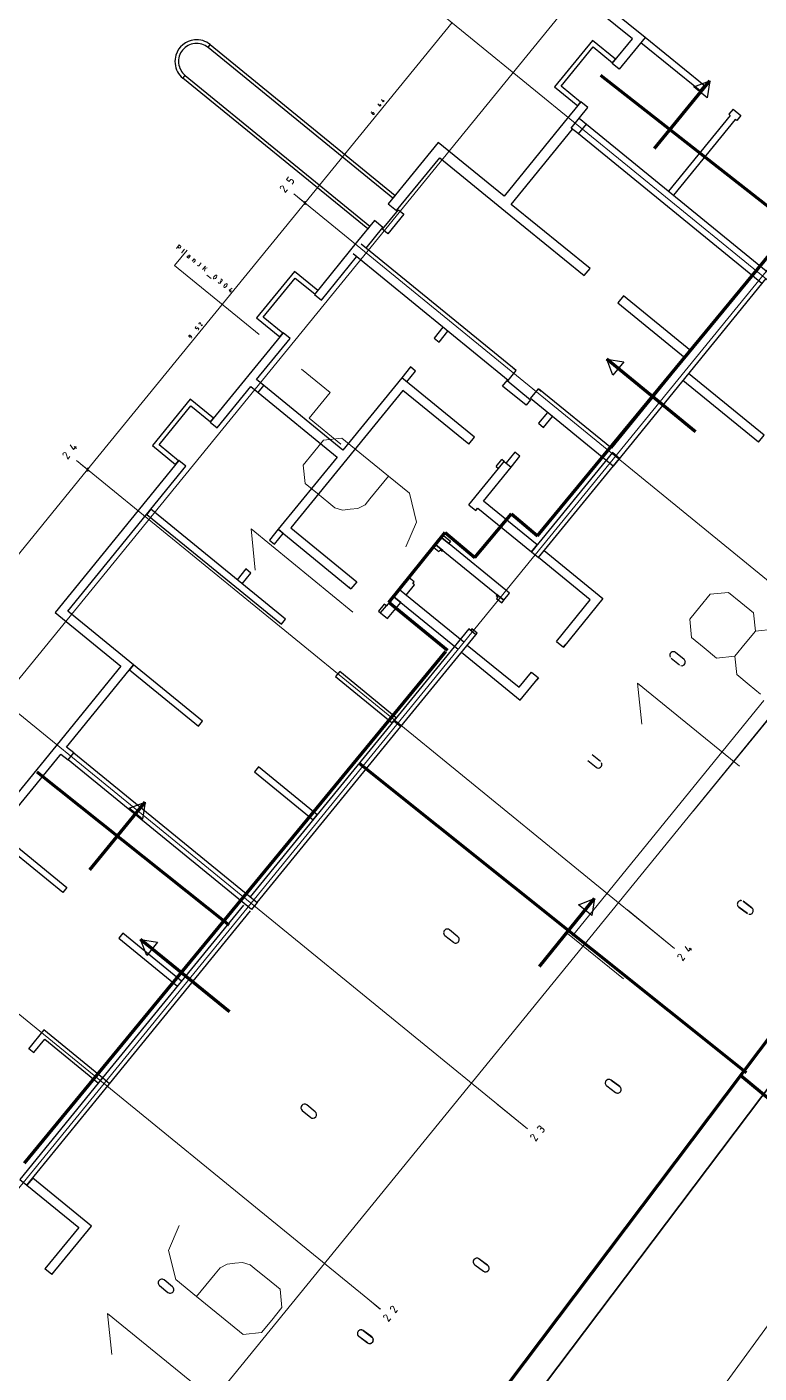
# Model space of a CAD drawing. Header units: metres. Extents: x 2680825 to 2680948, y 1252357 to 1252484.
# Drawn here: x 2680874.82 to 2680895.08, y 1252425.84 to 1252463.07 of the extents above; entities that cross this region are included whole.
import ezdxf

# ---------------------------------------------------------------- set-up
doc = ezdxf.new("R2010")
doc.units = ezdxf.units.M
doc.layers.add('0_BemassungAdo', color=5, linetype='Continuous', lineweight=0)
doc.layers.add('Bemaßung', color=7, linetype='Continuous', lineweight=13)
doc.layers.add('etappierung', color=7, linetype='Continuous')
doc.layers.add('geometrie', color=7, linetype='Continuous')
doc.layers.get('0_BemassungAdo').off()

# ---------------------------------------------------------------- blocks, each defined once
blk = doc.blocks.new('asdölkfasdiouhqreq')
at = {"layer": 'Bemaßung'}
for p, q in [((84.61, 70.544), (84.734, 70.544)), ((84.665, 70.51), (84.665, 70.544)), ((84.665, 70.491), (84.665, 70.51)), ((84.681, 70.476), (84.665, 70.491)), ((84.7, 70.476), (84.681, 70.476)), ((84.719, 70.476), (84.7, 70.476)), ((84.734, 70.491), (84.719, 70.476)), ((84.734, 70.544), (84.734, 70.51)), ((84.734, 70.51), (84.734, 70.491)), ((84.612, 70.352), (84.61, 70.348)), ((84.61, 70.348), (84.61, 70.345)), ((84.61, 70.163), (84.62, 70.173)), ((84.61, 70.152), (84.61, 70.163)), ((84.61, 70.118), (84.61, 70.152)), ((84.672, 70.118), (84.61, 70.118)), ((84.614, 70.354), (84.612, 70.352)), ((84.617, 70.357), (84.614, 70.354)), ((84.62, 70.358), (84.617, 70.357)), ((84.624, 70.358), (84.62, 70.358)), ((84.62, 70.173), (84.631, 70.173)), ((84.734, 70.358), (84.624, 70.358)), ((84.631, 70.173), (84.642, 70.173)), ((84.642, 70.173), (84.652, 70.163)), ((84.652, 70.163), (84.652, 70.152)), ((84.652, 70.152), (84.652, 70.118)), ((84.678, 70.118), (84.672, 70.118)), ((84.683, 70.12), (84.678, 70.118)), ((84.687, 70.124), (84.683, 70.12)), ((84.691, 70.127), (84.687, 70.124)), ((84.693, 70.133), (84.691, 70.127)), ((84.693, 70.166), (84.693, 70.138)), ((84.693, 70.138), (84.693, 70.133)), ((84.61, 69.987), (84.693, 69.987)), ((84.672, 69.932), (84.61, 69.932)), ((84.61, 69.801), (84.61, 69.787)), ((84.61, 69.787), (84.61, 69.78)), ((84.61, 69.78), (84.613, 69.773)), ((84.613, 69.773), (84.618, 69.768)), ((84.618, 69.768), (84.623, 69.762)), ((84.623, 69.762), (84.63, 69.76)), ((84.63, 69.76), (84.638, 69.76)), ((84.638, 69.76), (84.734, 69.76)), ((84.678, 69.932), (84.672, 69.932)), ((84.683, 69.934), (84.678, 69.932)), ((84.687, 69.938), (84.683, 69.934)), ((84.691, 69.942), (84.687, 69.938)), ((84.693, 69.947), (84.691, 69.942)), ((84.693, 69.987), (84.693, 69.952)), ((84.693, 69.952), (84.693, 69.947)), ((78.196, 69.357), (78.202, 69.368)), ((78.28, 69.324), (78.196, 69.189)), ((78.202, 69.368), (78.215, 69.39)), ((78.215, 69.39), (78.242, 69.397)), ((78.242, 69.397), (78.263, 69.385)), ((78.263, 69.385), (78.285, 69.372)), ((78.292, 69.345), (78.28, 69.324)), ((78.285, 69.372), (78.292, 69.345)), ((78.543, 69.391), (78.498, 69.234)), ((78.577, 69.279), (78.577, 69.189)), ((84.569, 69.429), (84.569, 69.278)), ((84.61, 69.615), (84.734, 69.615)), ((84.61, 69.546), (84.687, 69.589)), ((84.652, 69.248), (84.617, 69.23)), ((84.693, 69.248), (84.652, 69.248)), ((84.734, 69.546), (84.658, 69.615)), ((84.727, 69.23), (84.693, 69.248)), ((87.712, 69.357), (87.718, 69.368)), ((87.795, 69.323), (87.712, 69.189)), ((87.718, 69.368), (87.73, 69.39)), ((87.73, 69.39), (87.758, 69.397)), ((87.758, 69.397), (87.779, 69.385)), ((87.779, 69.385), (87.8, 69.372)), ((87.808, 69.345), (87.795, 69.323)), ((87.8, 69.372), (87.808, 69.345)), ((88.103, 69.391), (88.014, 69.391)), ((88.014, 69.391), (88.014, 69.301)), ((88.014, 69.301), (88.059, 69.301)), ((88.059, 69.301), (88.071, 69.301)), ((88.071, 69.301), (88.082, 69.296)), ((88.082, 69.296), (88.09, 69.288)), ((88.09, 69.288), (88.099, 69.28)), ((88.099, 69.28), (88.103, 69.268)), ((88.103, 69.268), (88.103, 69.256)), ((88.103, 69.256), (88.103, 69.234)), ((78.196, 69.189), (78.286, 69.189)), ((78.498, 69.234), (78.61, 69.234)), ((84.613, 69.226), (84.61, 69.221)), ((84.61, 69.221), (84.61, 69.216)), ((84.61, 69.216), (84.61, 69.21)), ((84.61, 69.21), (84.613, 69.205)), ((84.61, 69.03), (84.61, 69.057)), ((84.61, 69.023), (84.61, 69.03)), ((84.613, 69.016), (84.61, 69.023)), ((84.617, 69.23), (84.613, 69.226)), ((84.613, 69.205), (84.617, 69.202)), ((84.618, 69.01), (84.613, 69.016)), ((84.617, 69.202), (84.652, 69.184)), ((84.652, 68.876), (84.617, 68.858)), ((84.623, 69.005), (84.618, 69.01)), ((84.63, 69.002), (84.623, 69.005)), ((84.638, 69.002), (84.63, 69.002)), ((84.652, 69.002), (84.638, 69.002)), ((84.652, 69.184), (84.693, 69.184)), ((84.659, 69.002), (84.652, 69.002)), ((84.693, 68.876), (84.652, 68.876)), ((84.666, 69.005), (84.659, 69.002)), ((84.671, 69.01), (84.666, 69.005)), ((84.676, 69.016), (84.671, 69.01)), ((84.679, 69.023), (84.676, 69.016)), ((84.679, 69.044), (84.679, 69.03)), ((84.679, 69.015), (84.679, 69.03)), ((84.679, 69.03), (84.679, 69.023)), ((84.691, 69.002), (84.679, 69.015)), ((84.707, 69.002), (84.691, 69.002)), ((84.693, 69.184), (84.727, 69.202)), ((84.727, 68.858), (84.693, 68.876)), ((84.722, 69.002), (84.707, 69.002)), ((84.734, 69.015), (84.722, 69.002)), ((84.732, 69.226), (84.727, 69.23)), ((84.727, 69.202), (84.732, 69.205)), ((84.734, 69.221), (84.732, 69.226)), ((84.732, 69.205), (84.734, 69.21)), ((84.734, 69.216), (84.734, 69.221)), ((84.734, 69.21), (84.734, 69.216)), ((84.734, 69.057), (84.734, 69.03)), ((84.734, 69.03), (84.734, 69.015)), ((87.712, 69.189), (87.801, 69.189)), ((88.059, 69.189), (88.014, 69.189)), ((88.071, 69.189), (88.059, 69.189)), ((88.082, 69.194), (88.071, 69.189)), ((88.09, 69.202), (88.082, 69.194)), ((88.099, 69.211), (88.09, 69.202)), ((88.103, 69.222), (88.099, 69.211)), ((88.103, 69.234), (88.103, 69.222)), ((82.942, 68.744), (82.952, 68.754)), ((82.942, 68.732), (82.942, 68.744)), ((82.942, 68.721), (82.942, 68.732)), ((82.942, 68.715), (82.942, 68.721)), ((82.945, 68.71), (82.942, 68.715)), ((82.949, 68.705), (82.945, 68.71)), ((82.953, 68.701), (82.949, 68.705)), ((82.952, 68.754), (82.964, 68.754)), ((82.958, 68.699), (82.953, 68.701)), ((82.973, 68.661), (82.953, 68.656)), ((82.964, 68.699), (82.958, 68.699)), ((82.964, 68.754), (82.976, 68.754)), ((82.986, 68.699), (82.964, 68.699)), ((82.986, 68.679), (82.973, 68.661)), ((82.976, 68.754), (82.986, 68.744)), ((82.986, 68.744), (82.986, 68.732)), ((82.986, 68.732), (82.986, 68.699)), ((82.986, 68.699), (82.986, 68.679)), ((83.09, 68.656), (83.09, 68.661)), ((83.28, 68.754), (83.237, 68.754)), ((83.237, 68.754), (83.237, 68.71)), ((83.237, 68.71), (83.259, 68.71)), ((83.259, 68.656), (83.237, 68.656)), ((83.259, 68.71), (83.264, 68.71)), ((83.264, 68.656), (83.259, 68.656)), ((83.264, 68.71), (83.27, 68.708)), ((83.27, 68.658), (83.264, 68.656)), ((83.27, 68.708), (83.274, 68.704)), ((83.274, 68.662), (83.27, 68.658)), ((83.274, 68.704), (83.278, 68.7)), ((83.278, 68.666), (83.274, 68.662)), ((83.278, 68.7), (83.28, 68.694)), ((83.28, 68.672), (83.278, 68.666)), ((83.28, 68.694), (83.28, 68.688)), ((83.28, 68.688), (83.28, 68.677)), ((83.28, 68.677), (83.28, 68.672)), ((83.384, 68.737), (83.387, 68.743)), ((83.425, 68.721), (83.384, 68.656)), ((83.384, 68.656), (83.427, 68.656)), ((83.387, 68.743), (83.393, 68.753)), ((83.393, 68.753), (83.406, 68.757)), ((83.406, 68.757), (83.417, 68.751)), ((83.417, 68.751), (83.427, 68.745)), ((83.431, 68.731), (83.425, 68.721)), ((83.427, 68.745), (83.431, 68.731)), ((84.613, 68.855), (84.61, 68.849)), ((84.61, 68.849), (84.61, 68.844)), ((84.61, 68.844), (84.61, 68.839)), ((84.61, 68.839), (84.613, 68.833)), ((84.665, 68.637), (84.61, 68.637)), ((84.617, 68.858), (84.613, 68.855)), ((84.613, 68.833), (84.617, 68.83)), ((84.617, 68.83), (84.652, 68.812)), ((84.734, 68.658), (84.638, 68.686)), ((84.638, 68.686), (84.638, 68.617)), ((84.652, 68.812), (84.693, 68.812)), ((84.693, 68.812), (84.727, 68.83)), ((84.732, 68.855), (84.727, 68.858)), ((84.727, 68.83), (84.732, 68.833)), ((84.734, 68.849), (84.732, 68.855)), ((84.732, 68.833), (84.734, 68.839)), ((84.734, 68.844), (84.734, 68.849)), ((84.734, 68.839), (84.734, 68.844)), ((90.919, 68.73), (90.933, 68.748)), ((90.919, 68.71), (90.919, 68.73)), ((90.919, 68.71), (90.941, 68.71)), ((90.919, 68.677), (90.919, 68.71)), ((90.919, 68.665), (90.919, 68.677)), ((90.929, 68.656), (90.919, 68.665)), ((90.941, 68.656), (90.929, 68.656)), ((90.933, 68.748), (90.952, 68.754)), ((90.941, 68.71), (90.947, 68.71)), ((90.953, 68.656), (90.941, 68.656)), ((90.947, 68.71), (90.953, 68.708)), ((90.953, 68.708), (90.957, 68.704)), ((90.963, 68.665), (90.953, 68.656)), ((90.957, 68.704), (90.961, 68.7)), ((90.961, 68.7), (90.963, 68.694)), ((90.963, 68.694), (90.963, 68.688)), ((90.963, 68.688), (90.963, 68.677)), ((90.963, 68.677), (90.963, 68.665)), ((91.067, 68.656), (91.067, 68.661)), ((91.235, 68.754), (91.214, 68.677)), ((91.214, 68.677), (91.268, 68.677)), ((91.252, 68.699), (91.252, 68.656)), ((91.383, 68.754), (91.361, 68.677)), ((91.361, 68.677), (91.415, 68.677)), ((91.399, 68.699), (91.399, 68.656)), ((79.093, 63.234), (79.901, 64.042)), ((79.901, 64.042), (79.901, 60.406)), ((81.82, 63.68), (82.182, 64.042)), ((82.182, 64.042), (82.628, 64.042)), ((82.628, 64.042), (83.075, 64.042)), ((83.075, 64.042), (83.436, 63.68)), ((81.82, 63.234), (81.82, 63.68)), ((83.436, 63.68), (83.436, 63.234)), ((81.82, 62.83), (81.82, 63.234)), ((83.436, 63.234), (83.436, 62.022)), ((81.82, 62.616), (81.82, 62.83)), ((81.905, 62.41), (81.82, 62.616)), ((82.057, 62.259), (81.905, 62.41)), ((82.208, 62.107), (82.057, 62.259)), ((82.414, 62.022), (82.208, 62.107)), ((82.628, 62.022), (82.414, 62.022)), ((83.436, 62.022), (82.628, 62.022)), ((83.436, 62.022), (83.436, 61.274)), ((83.436, 61.274), (82.943, 60.615)), ((82.943, 60.615), (82.224, 60.406)), ((59.772, 52.602), (60.58, 53.41)), ((60.58, 53.41), (60.58, 49.773)), ((62.993, 53.2), (63.711, 53.41)), ((62.499, 52.542), (62.993, 53.2)), ((82.546, 52.253), (83.354, 53.061)), ((83.354, 53.061), (83.354, 49.425)), ((85.635, 53.061), (85.273, 52.699)), ((86.081, 53.061), (85.635, 53.061)), ((86.528, 53.061), (86.081, 53.061)), ((86.89, 52.699), (86.528, 53.061)), ((62.499, 51.793), (62.499, 52.542)), ((85.273, 52.699), (85.273, 52.253)), ((86.89, 52.253), (86.89, 52.699)), ((85.273, 52.253), (85.273, 51.807)), ((86.89, 51.807), (86.89, 52.253)), ((62.499, 51.793), (63.307, 51.793)), ((62.499, 50.581), (62.499, 51.793)), ((63.307, 51.793), (63.522, 51.793)), ((63.522, 51.793), (63.727, 51.708)), ((85.273, 51.807), (85.635, 51.445)), ((86.528, 51.445), (86.89, 51.807)), ((63.727, 51.708), (63.879, 51.557)), ((63.879, 51.557), (64.03, 51.405)), ((64.03, 51.405), (64.115, 51.2)), ((85.635, 51.445), (85.273, 51.083)), ((86.081, 51.445), (85.635, 51.445)), ((86.528, 51.445), (86.081, 51.445)), ((86.89, 51.083), (86.528, 51.445)), ((64.115, 51.2), (64.115, 50.985)), ((85.273, 51.083), (85.273, 50.637)), ((64.115, 50.985), (64.115, 50.581)), ((85.273, 50.637), (85.273, 50.233)), ((62.499, 50.135), (62.499, 50.581)), ((64.115, 50.581), (64.115, 50.135)), ((62.861, 49.773), (62.499, 50.135)), ((64.115, 50.135), (63.754, 49.773)), ((63.307, 49.773), (62.861, 49.773)), ((63.754, 49.773), (63.307, 49.773)), ((65.322, 47.411), (65.328, 47.422)), ((65.406, 47.377), (65.322, 47.243)), ((65.328, 47.422), (65.341, 47.443)), ((65.341, 47.443), (65.368, 47.45)), ((65.368, 47.45), (65.389, 47.438)), ((65.389, 47.438), (65.411, 47.426)), ((65.418, 47.398), (65.406, 47.377)), ((65.411, 47.426), (65.418, 47.398)), ((65.624, 47.41), (65.63, 47.422)), ((65.708, 47.377), (65.624, 47.243)), ((65.63, 47.422), (65.643, 47.443)), ((65.643, 47.443), (65.67, 47.45)), ((65.67, 47.45), (65.691, 47.438)), ((65.691, 47.438), (65.713, 47.426)), ((65.72, 47.398), (65.708, 47.377)), ((65.713, 47.426), (65.72, 47.398)), ((71.759, 47.408), (71.765, 47.419)), ((71.843, 47.374), (71.759, 47.24)), ((71.765, 47.419), (71.777, 47.441)), ((71.777, 47.441), (71.805, 47.448)), ((71.805, 47.448), (71.826, 47.436)), ((71.826, 47.436), (71.848, 47.423)), ((71.855, 47.396), (71.843, 47.374)), ((71.848, 47.423), (71.855, 47.396)), ((72.061, 47.441), (72.106, 47.441)), ((72.084, 47.352), (72.106, 47.352)), ((72.106, 47.441), (72.131, 47.441)), ((72.131, 47.352), (72.106, 47.352)), ((72.106, 47.352), (72.118, 47.352)), ((72.118, 47.352), (72.129, 47.347)), ((72.129, 47.347), (72.138, 47.339)), ((72.131, 47.441), (72.151, 47.421)), ((72.151, 47.372), (72.131, 47.352)), ((72.138, 47.339), (72.146, 47.33)), ((72.146, 47.33), (72.151, 47.319)), ((72.151, 47.421), (72.151, 47.397)), ((72.151, 47.397), (72.151, 47.372)), ((72.151, 47.319), (72.151, 47.307)), ((72.151, 47.307), (72.151, 47.285)), ((72.151, 47.285), (72.151, 47.273)), ((78.196, 47.405), (78.202, 47.417)), ((78.28, 47.372), (78.196, 47.238)), ((78.202, 47.417), (78.215, 47.438)), ((78.215, 47.438), (78.242, 47.445)), ((78.242, 47.445), (78.263, 47.433)), ((78.263, 47.433), (78.285, 47.421)), ((78.292, 47.393), (78.28, 47.372)), ((78.285, 47.421), (78.292, 47.393)), ((78.543, 47.439), (78.498, 47.282)), ((78.498, 47.282), (78.61, 47.282)), ((78.577, 47.327), (78.576, 47.237)), ((65.322, 47.243), (65.412, 47.243)), ((65.624, 47.243), (65.714, 47.243)), ((71.759, 47.24), (71.849, 47.24)), ((72.106, 47.24), (72.061, 47.24)), ((72.118, 47.24), (72.106, 47.24)), ((72.129, 47.245), (72.118, 47.24)), ((72.137, 47.253), (72.129, 47.245)), ((72.146, 47.262), (72.137, 47.253)), ((72.151, 47.273), (72.146, 47.262)), ((78.196, 47.238), (78.286, 47.238))]:
    blk.add_line(p, q, dxfattribs=at)
at = {"layer": 'Bemaßung', "color": 1, "lineweight": 18}
for p, q in [((76.766, 48.195), (76.763, 50.182)), ((76.799, 50.041), (85.193, 50.053)), ((76.431, 39.295), (68.016, 38.841))]:
    blk.add_line(p, q, dxfattribs=at)
at = {"layer": 'etappierung', "color": 5, "lineweight": 9}
for p, q in [((94.267, 78.749), (94.267, 47.633)), ((65.44, 68.984), (65.44, 47.633)), ((71.877, 68.984), (71.877, 47.633)), ((78.314, 68.984), (78.314, 47.633)), ((87.829, 68.984), (87.829, 47.633)), ((14.173, 66.4), (109.824, 66.4)), ((14.173, 57.504), (109.824, 57.504)), ((14.173, 49.633), (109.824, 49.633)), ((108.979, 49.618), (81.597, 49.629)), ((78.314, 47.632), (78.315, 49.315)), ((71.877, 47.634), (71.877, 48.698)), ((65.44, 47.637), (65.44, 48.08))]:
    blk.add_line(p, q, dxfattribs=at)
at = {"layer": 'etappierung', "color": 5, "lineweight": 0}
for p, q in [((84.209, 67.267), (84.209, 70.283)), ((84.209, 70.283), (84.758, 70.283)), ((84.209, 65.755), (84.209, 64.733)), ((84.209, 64.733), (83.288, 64.733)), ((83.288, 64.733), (83.299, 64.733)), ((83.288, 64.733), (83.288, 63.605)), ((83.288, 63.605), (83.288, 63.62))]:
    blk.add_line(p, q, dxfattribs=at)
at = {"layer": 'etappierung', "color": 5, "lineweight": 5}
for p, q in [((71.877, 68.584), (78.314, 68.584)), ((78.264, 68.584), (78.314, 68.584)), ((78.349, 68.619), (78.279, 68.549)), ((78.314, 68.559), (78.314, 68.834)), ((78.314, 68.584), (78.364, 68.584)), ((78.314, 68.584), (87.829, 68.584)), ((87.78, 68.584), (87.829, 68.584)), ((87.865, 68.619), (87.794, 68.549)), ((87.829, 68.559), (87.829, 68.834)), ((87.829, 68.584), (87.879, 68.584)), ((87.829, 68.584), (94.267, 68.584))]:
    blk.add_line(p, q, dxfattribs=at)
at = {"layer": 'etappierung', "color": 5, "lineweight": 120}
for p, q in [((95.738, 64.479), (95.864, 57.719)), ((70.95, 64.392), (71.024, 57.602)), ((80.729, 59.805), (83.223, 59.819)), ((80.736, 57.707), (80.729, 59.805)), ((83.223, 59.819), (83.202, 58.742)), ((83.202, 58.742), (84.779, 58.725)), ((84.779, 58.725), (84.766, 57.782)), ((62.344, 57.813), (80.682, 57.728)), ((84.766, 57.782), (100.494, 57.694)), ((76.905, 43.916), (76.769, 57.608)), ((90.405, 44.524), (55.896, 43.203)), ((76.691, 36.943), (76.744, 43.998))]:
    blk.add_line(p, q, dxfattribs=at)
at = {"layer": 'etappierung'}
for p, q in [((97.116, 62.279), (97.529, 62.041)), ((97.116, 61.803), (97.116, 62.279)), ((97.529, 62.041), (97.116, 61.803)), ((71.783, 61.774), (72.196, 61.536)), ((71.783, 61.297), (71.783, 61.774)), ((72.196, 61.536), (71.783, 61.297)), ((68.936, 58.826), (69.174, 59.238)), ((69.174, 59.238), (69.413, 58.826)), ((89.519, 58.972), (89.757, 59.385)), ((89.757, 59.385), (89.995, 58.972)), ((69.413, 58.826), (68.936, 58.826)), ((89.995, 58.972), (89.519, 58.972)), ((77.574, 50.455), (77.987, 50.217)), ((77.574, 49.979), (77.574, 50.455)), ((77.987, 50.217), (77.574, 49.979))]:
    blk.add_line(p, q, dxfattribs=at)
at = {"layer": 'etappierung', "color": 5, "lineweight": 211}
for p, q in [((95.109, 62.041), (97.529, 62.041)), ((69.776, 61.536), (72.196, 61.536)), ((69.174, 56.064), (69.174, 59.238)), ((89.757, 56.21), (89.757, 59.385)), ((75.567, 50.217), (77.987, 50.217))]:
    blk.add_line(p, q, dxfattribs=at)
at = {"layer": 'etappierung', "color": 5, "lineweight": 35}
blk.add_line((90.458, 43.695), (30.468, 41.445), dxfattribs=at)
at = {"layer": 'geometrie', "color": 7}
for p, q in [((97.075, 64.436), (97.075, 76.55)), ((97.325, 64.186), (97.325, 76.3)), ((88.369, 66.785), (88.369, 73.382)), ((88.369, 73.382), (88.469, 73.382)), ((88.469, 73.382), (88.469, 66.785)), ((89.469, 66.785), (89.469, 73.382)), ((89.469, 73.382), (89.568, 73.382)), ((89.568, 73.382), (89.568, 66.785)), ((81.622, 67.614), (79.963, 67.614)), ((79.963, 67.614), (79.963, 66.785)), ((80.093, 66.785), (80.093, 67.484)), ((80.093, 67.484), (81.492, 67.484)), ((81.492, 67.484), (81.492, 66.785)), ((81.622, 66.785), (81.622, 67.614)), ((86.18, 67.614), (84.521, 67.614)), ((84.521, 67.614), (84.521, 66.785)), ((84.651, 66.785), (84.651, 67.484)), ((84.651, 67.484), (86.05, 67.484)), ((86.05, 67.484), (86.05, 66.785)), ((86.18, 66.785), (86.18, 67.614)), ((80.108, 66.785), (74.685, 66.785)), ((74.685, 66.785), (74.685, 64.436)), ((79.963, 66.785), (80.093, 66.785)), ((80.108, 66.535), (80.108, 66.785)), ((84.666, 66.785), (81.477, 66.785)), ((81.477, 66.785), (81.477, 66.535)), ((81.492, 66.785), (81.622, 66.785)), ((84.521, 66.785), (84.651, 66.785)), ((84.666, 66.535), (84.666, 66.785)), ((87.93, 66.785), (86.035, 66.785)), ((86.035, 66.785), (86.035, 66.535)), ((86.05, 66.785), (86.18, 66.785)), ((87.58, 61.127), (87.58, 66.66)), ((88.669, 66.785), (87.93, 66.785)), ((87.93, 61.127), (87.93, 66.66)), ((88.469, 66.785), (88.369, 66.785)), ((88.669, 66.485), (88.669, 66.785)), ((91.458, 66.785), (89.269, 66.785)), ((89.269, 66.785), (89.269, 66.485)), ((89.568, 66.785), (89.469, 66.785)), ((91.458, 64.436), (91.458, 66.785)), ((74.935, 64.186), (74.935, 66.535)), ((74.935, 66.535), (80.108, 66.535)), ((78.569, 66.535), (78.389, 66.535)), ((78.389, 66.535), (78.389, 61.727)), ((78.569, 61.727), (78.569, 66.535)), ((81.477, 66.535), (82.947, 66.535)), ((82.947, 66.535), (82.947, 66.275)), ((82.947, 66.275), (83.197, 66.275)), ((82.947, 66.275), (82.947, 63.456)), ((83.197, 66.275), (83.197, 66.535)), ((83.197, 66.535), (84.666, 66.535)), ((83.197, 63.456), (83.197, 66.275)), ((86.035, 66.535), (87.58, 66.535)), ((87.93, 66.485), (88.669, 66.485)), ((88.619, 66.265), (88.619, 66.465)), ((88.619, 66.465), (89.319, 66.465)), ((89.269, 66.485), (91.158, 66.485)), ((89.319, 66.465), (89.319, 66.265)), ((91.158, 66.485), (91.158, 64.136)), ((89.319, 66.265), (88.619, 66.265)), ((96.34, 65.265), (94.681, 65.265)), ((94.681, 65.265), (94.681, 64.436)), ((96.34, 64.436), (96.34, 65.265)), ((94.811, 64.436), (94.811, 65.135)), ((94.811, 65.135), (96.211, 65.135)), ((96.211, 65.135), (96.211, 64.436)), ((71.702, 64.436), (69.068, 64.436)), ((74.685, 64.436), (71.702, 64.436)), ((94.092, 64.436), (91.458, 64.436)), ((94.826, 64.436), (94.092, 64.436)), ((94.681, 64.436), (94.811, 64.436)), ((94.826, 64.186), (94.826, 64.436)), ((96.195, 64.186), (96.195, 64.436)), ((96.195, 64.436), (97.075, 64.436)), ((96.211, 64.436), (96.34, 64.436)), ((68.818, 61.727), (68.818, 64.186)), ((68.818, 64.186), (71.702, 64.186)), ((68.998, 64.186), (68.998, 61.727)), ((71.702, 64.186), (71.752, 64.186)), ((71.752, 64.186), (71.752, 63.926)), ((72.002, 63.926), (72.002, 64.186)), ((72.002, 64.186), (74.935, 64.186)), ((74.935, 64.186), (74.755, 64.186)), ((74.755, 64.186), (74.755, 61.727)), ((74.935, 61.727), (74.935, 64.186)), ((91.158, 64.136), (91.158, 61.327)), ((91.408, 61.327), (91.408, 64.136)), ((91.408, 64.136), (94.092, 64.136)), ((94.092, 63.926), (94.092, 64.186)), ((94.092, 64.186), (94.826, 64.186)), ((94.441, 64.186), (94.441, 63.926)), ((97.325, 64.186), (96.195, 64.186)), ((97.145, 64.186), (97.145, 62.077)), ((97.325, 62.077), (97.325, 64.186)), ((71.752, 57.379), (71.752, 63.926)), ((71.752, 63.926), (72.002, 63.926)), ((72.002, 63.926), (72.002, 57.379)), ((94.092, 57.379), (94.092, 63.926)), ((94.092, 63.926), (94.441, 63.926)), ((94.441, 63.926), (94.441, 57.379)), ((78.954, 63.456), (78.569, 63.456)), ((78.954, 63.276), (78.954, 63.456)), ((80.368, 63.456), (79.983, 63.456)), ((79.983, 63.456), (79.983, 63.276)), ((82.947, 63.456), (80.368, 63.456)), ((80.368, 63.456), (80.368, 60.857)), ((80.368, 63.276), (80.368, 63.456)), ((85.775, 63.456), (83.197, 63.456)), ((86.16, 63.456), (85.775, 63.456)), ((85.775, 60.857), (85.775, 63.456)), ((86.16, 63.276), (86.16, 63.456)), ((87.58, 63.456), (87.19, 63.456)), ((87.19, 63.456), (87.19, 63.276)), ((78.569, 63.276), (78.954, 63.276)), ((78.954, 63.276), (78.933, 63.276)), ((79.983, 63.276), (80.368, 63.276)), ((79.983, 63.276), (80.003, 63.276)), ((85.526, 63.206), (80.618, 63.206)), ((80.618, 63.206), (80.618, 60.857)), ((85.526, 60.857), (85.526, 63.206)), ((85.775, 63.276), (86.16, 63.276)), ((86.16, 63.276), (86.14, 63.276)), ((87.19, 63.276), (87.58, 63.276)), ((87.19, 63.276), (87.21, 63.276)), ((97.145, 62.077), (97.325, 62.077)), ((97.325, 62.097), (97.325, 62.077)), ((68.998, 61.727), (68.818, 61.727)), ((74.755, 61.727), (74.935, 61.727)), ((78.389, 61.727), (78.569, 61.727)), ((87.36, 61.147), (87.56, 61.147)), ((87.36, 60.308), (87.36, 61.147)), ((87.56, 61.147), (87.56, 60.308)), ((87.58, 61.127), (87.93, 61.127)), ((87.93, 61.127), (87.93, 61.222)), ((91.158, 61.327), (91.408, 61.327)), ((80.368, 60.857), (80.368, 60.937)), ((80.618, 60.857), (80.368, 60.857)), ((85.526, 60.857), (85.775, 60.857)), ((85.775, 60.857), (85.775, 60.937)), ((97.145, 60.997), (94.441, 60.997)), ((97.145, 60.818), (94.441, 60.818)), ((97.325, 61.047), (97.145, 61.047)), ((97.145, 61.047), (97.145, 60.997)), ((97.145, 60.768), (97.145, 60.818)), ((97.325, 60.768), (97.145, 60.768)), ((97.325, 61.027), (97.325, 61.047)), ((97.325, 61.047), (97.325, 60.768)), ((97.325, 60.768), (97.325, 60.788)), ((87.58, 57.379), (87.58, 60.328)), ((87.58, 60.328), (87.93, 60.328)), ((87.93, 57.729), (87.93, 60.328)), ((87.93, 60.328), (87.93, 60.233)), ((87.56, 60.308), (87.36, 60.308)), ((91.408, 60.128), (91.158, 60.128)), ((91.158, 60.128), (91.158, 57.729)), ((91.408, 57.729), (91.408, 60.128)), ((65.54, 59.728), (64.88, 59.728)), ((64.88, 59.728), (64.88, 59.548)), ((64.88, 59.728), (64.9, 59.728)), ((65.54, 57.629), (65.54, 59.728)), ((68.998, 59.728), (68.818, 59.728)), ((68.818, 59.728), (68.818, 57.629)), ((68.998, 57.629), (68.998, 59.728)), ((74.935, 59.728), (74.755, 59.728)), ((74.755, 59.728), (74.755, 57.629)), ((74.935, 57.629), (74.935, 59.728)), ((78.394, 59.648), (78.214, 59.648)), ((78.214, 59.648), (78.214, 57.629)), ((78.394, 57.629), (78.394, 59.648)), ((80.368, 59.878), (80.368, 59.798)), ((80.618, 59.878), (80.368, 59.878)), ((80.368, 59.798), (80.618, 59.798)), ((80.368, 59.798), (80.368, 59.548)), ((80.618, 59.798), (80.618, 59.878)), ((80.943, 59.798), (80.618, 59.798)), ((81.192, 59.798), (80.943, 59.798)), ((80.943, 59.798), (80.943, 57.504)), ((80.943, 59.548), (80.943, 59.798)), ((81.192, 57.504), (81.192, 59.798)), ((81.562, 59.798), (81.192, 59.798)), ((81.622, 59.798), (81.562, 59.798)), ((81.562, 59.558), (81.562, 59.618)), ((81.562, 59.618), (81.622, 59.618)), ((81.622, 59.618), (81.622, 59.798)), ((82.762, 59.798), (82.702, 59.798)), ((82.702, 59.798), (82.702, 59.618)), ((82.702, 59.618), (82.762, 59.618)), ((82.791, 59.798), (82.762, 59.798)), ((82.762, 59.618), (82.762, 59.558)), ((83.042, 59.798), (82.791, 59.798)), ((82.791, 59.798), (82.791, 57.379)), ((82.791, 59.558), (82.791, 59.798)), ((83.127, 59.798), (83.042, 59.798)), ((83.042, 59.798), (83.042, 59.548)), ((83.042, 57.379), (83.042, 59.798)), ((83.127, 59.798), (83.127, 59.548)), ((84.226, 59.798), (84.226, 59.548)), ((84.226, 59.798), (85.526, 59.798)), ((85.526, 59.878), (85.775, 59.878)), ((85.526, 59.878), (85.526, 59.798)), ((85.526, 59.798), (85.775, 59.798)), ((85.775, 59.798), (85.775, 59.878)), ((85.775, 59.798), (85.775, 59.548)), ((86.16, 59.728), (85.775, 59.728)), ((86.16, 59.728), (86.14, 59.728)), ((86.16, 59.548), (86.16, 59.728)), ((87.58, 59.728), (87.19, 59.728)), ((87.19, 59.728), (87.19, 59.548)), ((87.19, 59.728), (87.21, 59.728)), ((64.88, 59.548), (65.36, 59.548)), ((65.36, 59.548), (65.36, 57.629)), ((80.368, 59.548), (80.943, 59.548)), ((81.192, 59.558), (81.562, 59.558)), ((82.762, 59.558), (82.791, 59.558)), ((83.042, 59.548), (83.127, 59.548)), ((83.127, 59.548), (83.047, 59.548)), ((84.226, 59.548), (84.306, 59.548)), ((84.226, 59.548), (84.311, 59.548)), ((84.311, 59.548), (84.311, 57.629)), ((84.561, 57.629), (84.561, 59.548)), ((84.561, 59.548), (85.775, 59.548)), ((85.775, 59.548), (86.16, 59.548)), ((87.19, 59.548), (87.58, 59.548)), ((91.158, 57.729), (87.93, 57.729)), ((94.267, 57.729), (91.408, 57.729)), ((65.54, 57.629), (61.921, 57.629)), ((61.921, 57.629), (61.921, 57.379)), ((61.921, 57.379), (65.54, 57.379)), ((62.171, 57.379), (61.921, 57.379)), ((61.921, 57.379), (61.921, 55.53)), ((62.171, 55.28), (62.171, 57.379)), ((65.36, 57.629), (65.54, 57.629)), ((65.54, 57.379), (65.54, 57.629)), ((71.702, 57.629), (65.54, 57.629)), ((65.54, 57.379), (71.702, 57.379)), ((72.002, 57.379), (71.752, 57.379)), ((78.289, 57.629), (72.002, 57.629)), ((72.002, 57.379), (78.289, 57.379)), ((74.755, 57.629), (74.935, 57.629)), ((78.214, 57.629), (78.394, 57.629)), ((78.289, 57.629), (78.289, 57.379)), ((81.562, 57.629), (78.289, 57.629)), ((78.289, 57.379), (81.562, 57.379)), ((80.943, 57.379), (80.943, 55.28)), ((81.192, 57.379), (81.192, 55.53)), ((81.562, 57.379), (81.562, 57.629)), ((81.562, 57.569), (81.562, 57.629)), ((81.622, 57.569), (81.562, 57.569)), ((81.562, 57.379), (81.622, 57.379)), ((81.622, 57.379), (81.622, 57.569)), ((82.762, 57.569), (82.702, 57.569)), ((82.702, 57.569), (82.702, 57.379)), ((82.702, 57.379), (82.762, 57.379)), ((82.791, 57.629), (82.762, 57.629)), ((82.762, 57.629), (82.762, 57.569)), ((82.762, 57.379), (82.791, 57.379)), ((82.791, 57.379), (82.791, 57.629)), ((82.791, 57.379), (83.042, 57.379)), ((84.311, 57.629), (84.561, 57.629)), ((87.855, 57.629), (84.311, 57.629)), ((84.311, 57.629), (84.311, 57.379)), ((84.311, 55.53), (84.311, 57.379)), ((84.311, 57.379), (84.561, 57.379)), ((84.311, 57.379), (87.855, 57.379)), ((84.561, 57.379), (84.561, 55.28)), ((94.267, 57.379), (87.58, 57.379)), ((87.855, 57.379), (87.855, 57.629)), ((90.628, 54.68), (90.628, 57.379)), ((90.878, 54.68), (90.878, 57.379)), ((60.442, 55.28), (60.442, 55.53)), ((61.921, 55.53), (60.442, 55.53)), ((81.192, 55.53), (81.733, 55.53)), ((81.733, 55.53), (81.733, 55.28)), ((82.832, 55.53), (82.832, 55.28)), ((82.832, 55.53), (84.311, 55.53)), ((60.442, 55.28), (60.522, 55.28)), ((60.442, 55.28), (62.171, 55.28)), ((80.943, 55.28), (81.733, 55.28)), ((81.733, 55.28), (81.653, 55.28)), ((84.561, 55.28), (82.832, 55.28)), ((82.832, 55.28), (82.912, 55.28)), ((90.628, 54.68), (90.878, 54.68)), ((62.086, 52.781), (62.086, 52.481)), ((62.286, 52.481), (62.286, 52.781)), ((68.333, 52.781), (68.333, 52.481)), ((68.533, 52.481), (68.533, 52.781)), ((74.581, 52.781), (74.581, 52.481)), ((74.78, 52.481), (74.78, 52.781)), ((80.827, 52.781), (80.827, 52.481)), ((81.027, 52.481), (81.027, 52.781)), ((84.476, 52.781), (84.476, 52.481)), ((84.676, 52.481), (84.676, 52.781)), ((64.481, 47.622), (64.495, 47.322)), ((64.495, 47.318), (64.481, 47.618)), ((64.68, 47.627), (64.695, 47.328)), ((64.695, 47.332), (64.681, 47.631)), ((80.322, 46.975), (80.337, 46.678)), ((80.337, 46.678), (80.323, 46.978)), ((80.536, 46.685), (80.522, 46.987)), ((80.522, 46.987), (80.537, 46.688)), ((74.182, 46.683), (74.196, 46.383)), ((74.382, 46.692), (74.396, 46.393)), ((74.396, 46.393), (74.382, 46.692)), ((68.042, 46.388), (68.056, 46.091)), ((68.256, 46.1), (68.242, 46.4)), ((68.242, 46.397), (68.256, 46.1))]:
    blk.add_line(p, q, dxfattribs=at)
for centre, radius, start, end in [((88.963, 73.386), 0.592, 134.8943, 157.6668), ((88.975, 73.378), 0.506, 135.1902, 157.3827), ((88.968, 73.378), 0.602, 112.0552, 134.6679), ((88.969, 73.382), 0.5, 112.4658, 134.9849), ((88.971, 73.384), 0.597, 44.9595, 112.5021), ((88.969, 73.382), 0.499, 89.9928, 112.5023), ((88.969, 73.382), 0.499, 67.4977, 90.0072), ((88.969, 73.382), 0.5, 45.0151, 67.5342), ((88.963, 73.378), 0.506, 22.6173, 44.8098), ((88.965, 73.38), 0.604, 22.5516, 44.8873), ((88.966, 73.381), 0.597, 157.3283, 179.9272), ((88.967, 73.382), 0.498, 157.3986, 179.9982), ((88.971, 73.382), 0.498, 0.0018, 22.6014), ((88.972, 73.383), 0.597, 359.8928, 22.5054), ((62.186, 52.781), 0.0999, 359.965, 180.035), ((68.433, 52.781), 0.1, 0.019, 179.981), ((74.68, 52.781), 0.1, 359.9958, 180.0042), ((84.576, 52.78), 0.0996, 0.4278, 157.7311), ((62.186, 52.481), 0.0999, 179.9647, 0.0353), ((68.433, 52.481), 0.1, 180.0186, 359.9814), ((74.68, 52.481), 0.1, 179.9954, 0.0046), ((80.927, 52.482), 0.1, 180.4266, 337.6897), ((84.576, 52.481), 0.0996, 202.4047, 247.5952), ((84.576, 52.482), 0.1, 247.6212, 314.9256), ((84.576, 52.482), 0.101, 314.9167, 359.6776), ((64.579, 47.627), 0.0985, 160.0408, 182.8714), ((64.581, 47.623), 0.1, 160.3759, 182.8245), ((64.58, 47.627), 0.0988, 137.6632, 160.4035), ((64.582, 47.622), 0.102, 137.9093, 160.0543), ((64.581, 47.626), 0.0998, 115.1697, 137.7299), ((64.58, 47.623), 0.0994, 115.1115, 137.738), ((64.581, 47.626), 0.0998, 92.7366, 115.2368), ((64.581, 47.623), 0.0997, 92.7654, 115.3071), ((64.581, 47.626), 0.0998, 70.2122, 92.7615), ((64.581, 47.624), 0.0989, 70.1183, 92.8725), ((64.581, 47.622), 0.1, 47.8546, 70.2905), ((64.581, 47.626), 0.1, 47.7759, 70.2259), ((64.581, 47.627), 0.0997, 25.1561, 47.7068), ((64.58, 47.622), 0.1, 25.205, 47.6445), ((64.582, 47.627), 0.0989, 2.615, 25.3541), ((64.581, 47.622), 0.1, 2.7597, 25.2614), ((64.597, 47.327), 0.102, 182.9264, 205.0428), ((64.595, 47.323), 0.1, 182.7597, 205.2614), ((64.595, 47.327), 0.0999, 205.2576, 227.787), ((64.595, 47.323), 0.1, 205.205, 227.6445), ((64.595, 47.327), 0.1, 317.6997, 340.184), ((64.594, 47.324), 0.102, 317.9093, 340.0543), ((64.595, 47.327), 0.0998, 340.1943, 2.7231), ((64.595, 47.323), 0.1, 340.3759, 2.8245), ((64.595, 47.327), 0.0999, 227.6962, 250.1794), ((64.595, 47.323), 0.1, 227.8546, 250.2905), ((64.595, 47.327), 0.1, 250.235, 272.7387), ((64.595, 47.322), 0.0989, 250.1183, 272.8725), ((64.595, 47.327), 0.0998, 272.7025, 295.2395), ((64.595, 47.322), 0.0993, 272.7271, 295.3454), ((64.595, 47.326), 0.0995, 295.2065, 317.8023), ((64.595, 47.323), 0.0994, 295.1115, 317.738), ((80.423, 46.982), 0.1, 160.2739, 182.7169), ((80.423, 46.978), 0.102, 137.0945, 157.8494), ((80.42, 46.983), 0.0965, 115.0715, 138.2668), ((80.423, 46.982), 0.1, 115.6286, 137.855), ((80.422, 46.978), 0.102, 92.7755, 115.0323), ((80.423, 46.978), 0.104, 92.9931, 114.774), ((80.422, 46.982), 0.0974, 69.894, 92.8006), ((80.423, 46.985), 0.0973, 69.9586, 92.8741), ((80.42, 46.976), 0.107, 48.7591, 70.0332), ((80.425, 46.984), 0.0955, 47.4329, 71.1939), ((80.415, 46.978), 0.108, 25.9965, 46.6823), ((74.281, 46.689), 0.0987, 160.6969, 183.4511), ((74.282, 46.687), 0.0999, 160.231, 182.7598), ((74.282, 46.687), 0.101, 137.335, 159.8193), ((74.282, 46.688), 0.0997, 138.224, 160.6599), ((74.282, 46.689), 0.0986, 115.4132, 138.0397), ((74.282, 46.687), 0.1, 114.9088, 137.5046), ((74.282, 46.687), 0.101, 92.6837, 115.189), ((74.282, 46.689), 0.0989, 92.8118, 115.3535), ((74.282, 46.689), 0.0982, 69.9664, 92.7206), ((74.282, 46.687), 0.101, 70.3903, 92.8624), ((74.282, 46.687), 0.101, 48.131, 70.6142), ((74.282, 46.688), 0.0995, 47.4151, 69.851), ((74.282, 46.687), 0.1, 25.205, 47.6445), ((74.282, 46.687), 0.0999, 25.2576, 47.787), ((74.28, 46.687), 0.102, 2.9264, 25.0428), ((74.282, 46.687), 0.1, 2.7597, 25.2614), ((80.434, 46.675), 0.0947, 201.688, 226.6037), ((80.444, 46.688), 0.108, 205.9965, 226.6823), ((80.443, 46.681), 0.103, 224.4383, 246.6976), ((80.436, 46.681), 0.101, 250.3641, 272.8633), ((80.43, 46.681), 0.099, 253.822, 276.7374), ((80.437, 46.679), 0.0984, 272.7175, 295.3825), ((80.437, 46.68), 0.0973, 272.6717, 295.6081), ((80.44, 46.68), 0.0955, 294.2378, 317.9871), ((80.438, 46.677), 0.0966, 295.0851, 318.2533), ((80.432, 46.683), 0.105, 318.1945, 341.2044), ((80.437, 46.683), 0.1, 340.2739, 2.7169), ((68.15, 46.394), 0.108, 161.3851, 183.5168), ((68.142, 46.393), 0.0999, 160.231, 182.7598), ((68.149, 46.394), 0.106, 140.0307, 162.3731), ((68.136, 46.393), 0.095, 135.2653, 157.7742), ((68.148, 46.395), 0.103, 118.3368, 140.9389), ((68.136, 46.392), 0.0977, 111.93, 134.3283), ((68.136, 46.393), 0.0994, 89.1311, 111.6364), ((68.148, 46.395), 0.1, 96.2773, 118.8955), ((68.136, 46.393), 0.102, 66.8366, 89.3488), ((68.148, 46.394), 0.0986, 73.7552, 96.1982), ((68.136, 46.393), 0.103, 44.9667, 67.6039), ((68.148, 46.395), 0.0956, 50.5582, 73.1703), ((68.142, 46.395), 0.0997, 25.1561, 47.7068), ((68.142, 46.392), 0.1, 25.349, 47.797), ((68.143, 46.395), 0.0989, 2.615, 25.3541), ((68.142, 46.393), 0.1, 2.7597, 25.2614), ((74.297, 46.388), 0.1, 182.7597, 205.2614), ((74.295, 46.387), 0.0987, 181.9225, 204.6616), ((74.297, 46.388), 0.1, 205.3025, 227.7174), ((74.296, 46.388), 0.0998, 205.1723, 227.6906), ((74.296, 46.387), 0.0992, 227.7013, 250.3347), ((74.296, 46.387), 0.0994, 227.6823, 250.3195), ((74.296, 46.388), 0.0998, 250.2046, 272.7178), ((74.297, 46.387), 0.0989, 250.1183, 272.8725), ((74.297, 46.388), 0.1, 272.7597, 295.2614), ((74.296, 46.388), 0.1, 272.7181, 295.224), ((74.297, 46.388), 0.0999, 295.2515, 317.7241), ((74.296, 46.388), 0.101, 295.2642, 317.6355), ((74.296, 46.388), 0.0999, 317.7899, 340.2768), ((74.296, 46.388), 0.1, 317.7746, 340.189), ((74.296, 46.389), 0.1, 339.4305, 1.9558), ((74.295, 46.388), 0.102, 340.4296, 2.5613), ((68.156, 46.093), 0.0997, 182.7217, 205.2995), ((68.152, 46.093), 0.0952, 183.0119, 205.1282), ((68.157, 46.096), 0.101, 205.4087, 227.6359), ((68.157, 46.093), 0.1, 205.205, 227.6445), ((68.156, 46.095), 0.0994, 227.6823, 250.3195), ((68.157, 46.093), 0.1, 227.8546, 250.2905), ((68.156, 46.095), 0.0994, 250.1664, 272.756), ((68.156, 46.092), 0.0989, 250.1183, 272.8725), ((68.156, 46.095), 0.1, 272.7181, 295.224), ((68.157, 46.091), 0.0983, 272.6125, 295.46), ((68.156, 46.096), 0.101, 295.2642, 317.6355), ((68.158, 46.092), 0.0983, 294.9849, 317.8647), ((68.156, 46.095), 0.0999, 317.7899, 340.2768), ((68.157, 46.093), 0.0996, 317.7738, 340.3714), ((68.162, 46.095), 0.0939, 338.8941, 1.4193), ((68.158, 46.093), 0.0987, 340.1053, 2.8542)]:
    blk.add_arc(centre, radius, start, end, dxfattribs=at)
blk = doc.blocks.new('A$Cbb9cbaab')
blk.add_blockref('asdölkfasdiouhqreq', (-9.862, -4.002))

msp = doc.modelspace()

# ---------------------------------------------------------------- block references
at = {"layer": '0_BemassungAdo', "rotation": 50.80316544729117}
msp.add_blockref('A$Cbb9cbaab', (2680883.288, 1252356.959), dxfattribs=at)

doc.saveas('drawing.dxf')
